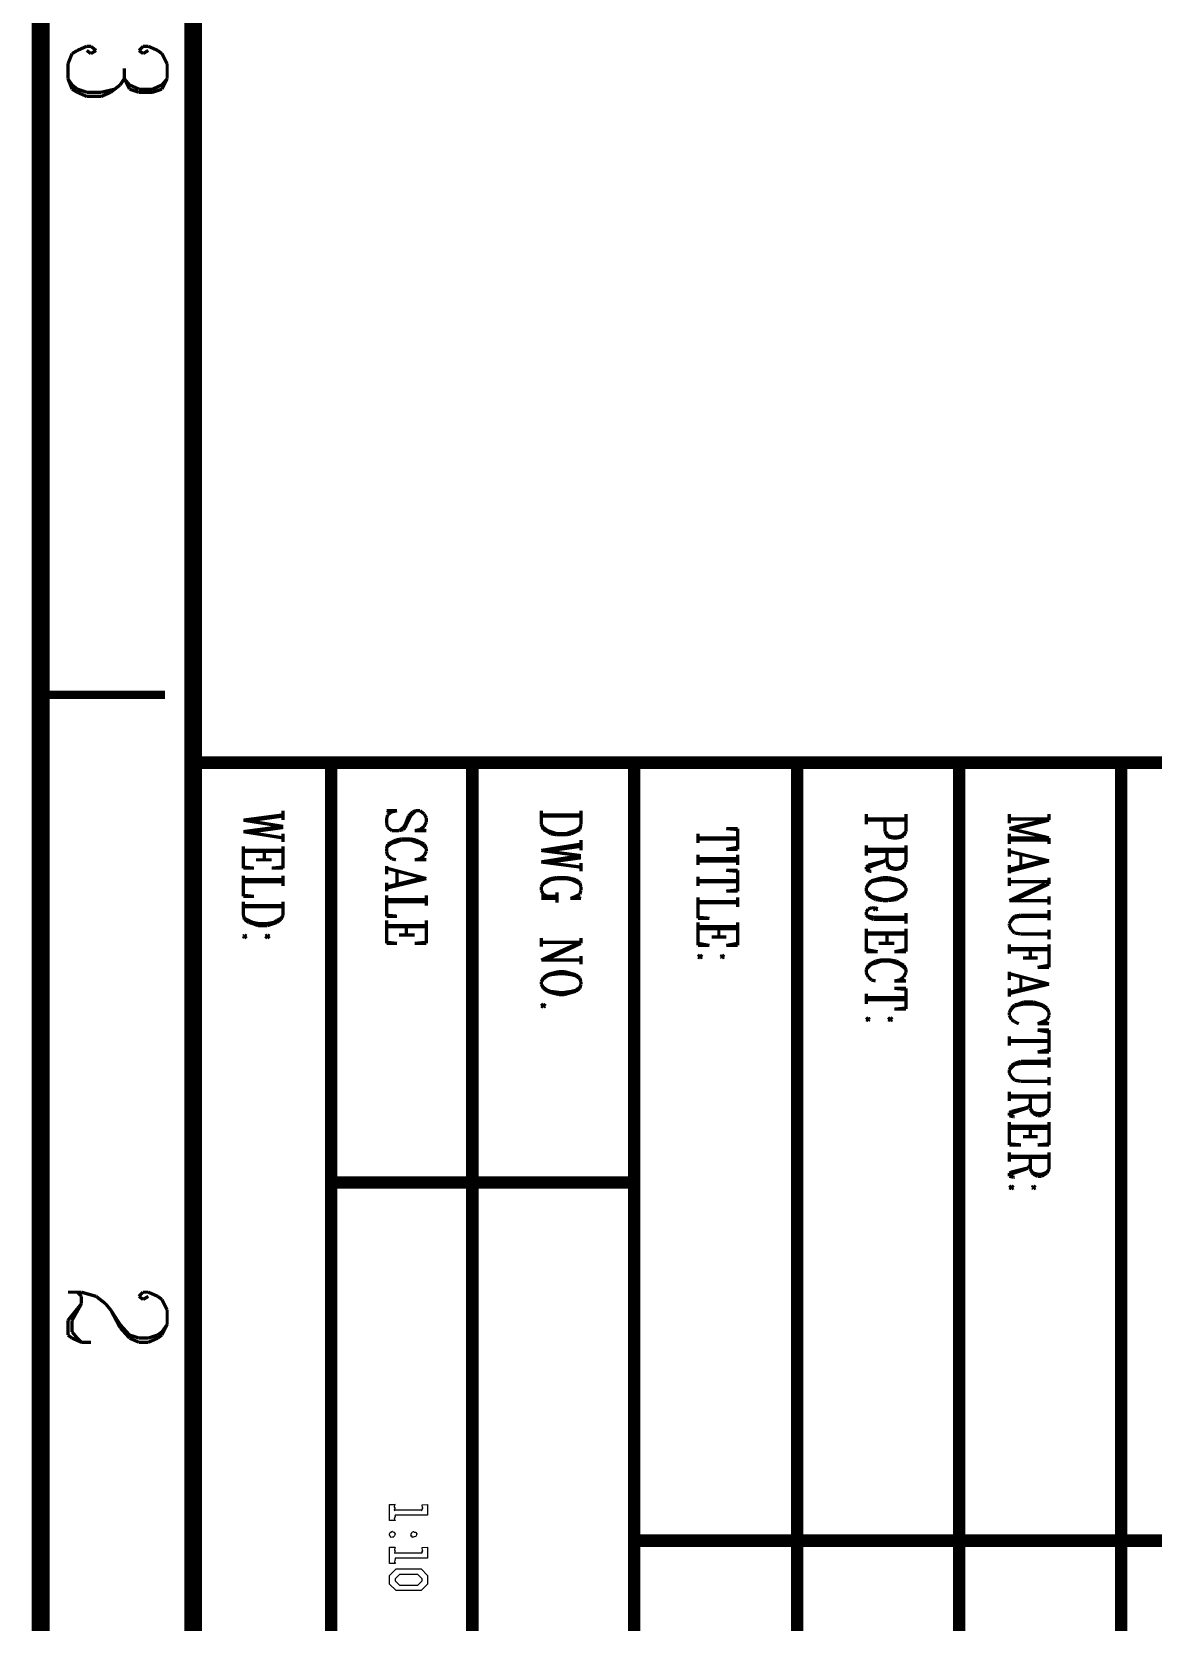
# Model space of a CAD drawing. Extents: x 0.1 to 11.6, y 0.3 to 16.2.
# Drawn here: x 0.141 to 1.929, y 2.808 to 5.346 of the extents above; entities that cross this region are included whole.
import ezdxf

# ---------------------------------------------------------------- set-up
doc = ezdxf.new("R2010")
doc.units = 0
doc.header["$MEASUREMENT"] = 0

msp = doc.modelspace()

# ---------------------------------------------------------------- linework, layer by layer
at = {"color": 0}
for points, const_width in [([(0.155003, 0.310004), (0.155003, 16.22)], 0.028333), ([(0.398329, 0.533311), (0.398329, 16.02)], 0.028333), ([(0.198351, 5.29497), (0.205024, 5.31168)], 0.005208), ([(0.205024, 5.31168), (0.213325, 5.31668)], 0.005208), ([(0.213325, 5.31668), (0.228353, 5.32335)], 0.005208), ([(0.228353, 5.32335), (0.235026, 5.32335)], 0.005208), ([(0.235026, 5.31168), (0.228353, 5.31668)], 0.005208), ([(0.235026, 5.32335), (0.243326, 5.31668)], 0.005208), ([(0.243326, 5.31668), (0.235026, 5.31168)], 0.005208), ([(0.311686, 5.31668), (0.31836, 5.32335)], 0.005208), ([(0.31836, 5.31168), (0.311686, 5.31668)], 0.005208), ([(0.31836, 5.32335), (0.32666, 5.32335)], 0.005208), ([(0.32666, 5.31668), (0.31836, 5.31168)], 0.005208), ([(0.32666, 5.32335), (0.341689, 5.31668)], 0.005208), ([(0.341689, 5.31668), (0.348307, 5.31168)], 0.005208), ([(0.348307, 5.31168), (0.356663, 5.29497)], 0.005208), ([(0.198351, 5.27165), (0.198351, 5.29497)], 0.005208), ([(0.288357, 5.27165), (0.288357, 5.28836)], 0.005208), ([(0.356663, 5.29497), (0.356663, 5.27165)], 0.005208), ([(0.205024, 5.25499), (0.198351, 5.27165)], 0.005208), ([(0.205024, 5.26167), (0.198351, 5.27165)], 0.005208), ([(0.213325, 5.25499), (0.205024, 5.26167)], 0.005208), ([(0.213325, 5.25), (0.205024, 5.25499)], 0.005208), ([(0.228353, 5.25), (0.213325, 5.25499)], 0.005208), ([(0.273329, 5.25499), (0.251682, 5.25)], 0.005208), ([(0.281685, 5.26167), (0.266656, 5.25)], 0.005208), ([(0.288357, 5.27165), (0.281685, 5.26167)], 0.005208), ([(0.296658, 5.25499), (0.288357, 5.27165)], 0.005208), ([(0.296658, 5.26167), (0.288357, 5.27165)], 0.005208), ([(0.311686, 5.25499), (0.296658, 5.26167)], 0.005208), ([(0.311686, 5.25), (0.296658, 5.25499)], 0.005208), ([(0.333333, 5.25499), (0.311686, 5.25499)], 0.005208), ([(0.348307, 5.26167), (0.333333, 5.25499)], 0.005208), ([(0.348307, 5.25499), (0.333333, 5.25)], 0.005208), ([(0.356663, 5.27165), (0.348307, 5.25499)], 0.005208), ([(0.356663, 5.27165), (0.348307, 5.26167)], 0.005208), ([(0.228353, 5.24333), (0.213325, 5.25)], 0.005208), ([(0.251682, 5.25), (0.228353, 5.25)], 0.005208), ([(0.251682, 5.24333), (0.228353, 5.24333)], 0.005208), ([(0.266656, 5.25), (0.251682, 5.24333)], 0.005208), ([(0.333333, 5.25), (0.311686, 5.25)], 0.005208), ([(0.353353, 4.28836), (0.155003, 4.28836)], 0.013333), ([(3.34999, 4.18001), (0.398329, 4.18001)], 0.02), ([(0.618326, 4.18001), (0.618326, 0.533311)], 0.02), ([(0.843317, 4.18001), (0.843317, 0.533311)], 0.02), ([(1.10167, 4.18001), (1.10167, 0.531685)], 0.02), ([(1.36165, 0.531685), (1.36165, 4.18001)], 0.02), ([(1.62001, 0.531685), (1.62001, 4.18001)], 0.02), ([(1.87831, 0.513346), (1.87831, 4.18001)], 0.02), ([(0.541667, 4.09668), (0.478353, 4.08832)], 0.005208), ([(0.541667, 4.07835), (0.478353, 4.08832)], 0.005208), ([(0.541667, 4.095), (0.493326, 4.08832)], 0.005208), ([(0.541667, 4.10335), (0.541667, 4.08832)], 0.005208), ([(0.723307, 4.10335), (0.706651, 4.10335)], 0.005208), ([(0.706651, 4.10335), (0.715007, 4.10167)], 0.005208), ([(0.706651, 4.09), (0.708333, 4.09668)], 0.005208), ([(0.706651, 4.08333), (0.706651, 4.09)], 0.005208), ([(0.708333, 4.09668), (0.715007, 4.10167)], 0.005208), ([(0.715007, 4.10167), (0.723307, 4.10335)], 0.005208), ([(0.741644, 4.095), (0.736654, 4.08165)], 0.005208), ([(0.745008, 4.095), (0.738336, 4.08165)], 0.005208), ([(0.745008, 4.09831), (0.741644, 4.095)], 0.005208), ([(0.748318, 4.10167), (0.745008, 4.09831)], 0.005208), ([(0.748318, 4.09831), (0.745008, 4.095)], 0.005208), ([(0.75331, 4.10335), (0.748318, 4.10167)], 0.005208), ([(0.75331, 4.10335), (0.748318, 4.09831)], 0.005208), ([(0.759983, 4.10335), (0.75331, 4.10335)], 0.005208), ([(0.766656, 4.09831), (0.759983, 4.10335)], 0.005208), ([(0.770019, 4.09169), (0.766656, 4.09831)], 0.005208), ([(0.766656, 4.07835), (0.770019, 4.08501)], 0.005208), ([(0.770019, 4.08501), (0.770019, 4.09169)], 0.005208), ([(0.953342, 4.08165), (0.953342, 4.10335)], 0.005208), ([(1.01666, 4.09668), (0.953342, 4.09668)], 0.005208), ([(1.01666, 4.095), (0.953342, 4.095)], 0.005208), ([(1.01666, 4.10335), (1.01666, 4.08165)], 0.005208), ([(1.47168, 4.09831), (1.47168, 4.08165)], 0.005208), ([(1.535, 4.09), (1.47168, 4.09)], 0.005208), ([(1.535, 4.08832), (1.47168, 4.08832)], 0.005208), ([(1.50168, 4.06999), (1.50168, 4.08832)], 0.005208), ([(1.535, 4.09831), (1.535, 4.06999)], 0.005208), ([(1.69997, 4.09831), (1.69997, 4.08333)], 0.005208), ([(1.76335, 4.09), (1.69997, 4.09)], 0.005208), ([(1.76335, 4.09), (1.69997, 4.07497)], 0.005208), ([(1.76335, 4.08832), (1.70833, 4.07497)], 0.005208), ([(1.76335, 4.09831), (1.76335, 4.08832)], 0.005208), ([(0.541667, 4.07835), (0.478353, 4.06999)], 0.005208), ([(0.541667, 4.06), (0.478353, 4.06999)], 0.005208), ([(0.541667, 4.07667), (0.493326, 4.06999)], 0.005208), ([(0.541667, 4.06668), (0.541667, 4.05333)], 0.005208), ([(0.708333, 4.07667), (0.706651, 4.08333)], 0.005208), ([(0.715007, 4.07167), (0.708333, 4.07667)], 0.005208), ([(0.726671, 4.07167), (0.715007, 4.07167)], 0.005208), ([(0.733344, 4.07667), (0.726671, 4.07167)], 0.005208), ([(0.733344, 4.07335), (0.726671, 4.07167)], 0.005208), ([(0.736654, 4.08165), (0.733344, 4.07667)], 0.005208), ([(0.736654, 4.07667), (0.733344, 4.07335)], 0.005208), ([(0.738336, 4.08165), (0.736654, 4.07667)], 0.005208), ([(0.751682, 4.07167), (0.759983, 4.07335)], 0.005208), ([(0.770019, 4.07167), (0.751682, 4.07167)], 0.005208), ([(0.759983, 4.07335), (0.766656, 4.07835)], 0.005208), ([(0.759983, 4.07335), (0.770019, 4.07167)], 0.005208), ([(0.956651, 4.07335), (0.953342, 4.08165)], 0.005208), ([(0.956651, 4.07667), (0.953342, 4.08165)], 0.005208), ([(0.963325, 4.07167), (0.956651, 4.07667)], 0.005208), ([(0.963325, 4.06999), (0.956651, 4.07335)], 0.005208), ([(0.968317, 4.06999), (0.963325, 4.07167)], 0.005208), ([(0.968317, 4.06668), (0.963325, 4.06999)], 0.005208), ([(0.978353, 4.06668), (0.968317, 4.06999)], 0.005208), ([(0.978353, 4.065), (0.968317, 4.06668)], 0.005208), ([(0.993326, 4.06668), (0.978353, 4.06668)], 0.005208), ([(0.993326, 4.065), (0.978353, 4.065)], 0.005208), ([(1.00168, 4.06999), (0.993326, 4.06668)], 0.005208), ([(1.00168, 4.06668), (0.993326, 4.065)], 0.005208), ([(1.00836, 4.07167), (1.00168, 4.06999)], 0.005208), ([(1.00836, 4.06999), (1.00168, 4.06668)], 0.005208), ([(1.01497, 4.07667), (1.00836, 4.07167)], 0.005208), ([(1.01497, 4.07335), (1.00836, 4.06999)], 0.005208), ([(1.01666, 4.08165), (1.01497, 4.07335)], 0.005208), ([(1.01666, 4.08165), (1.01497, 4.07667)], 0.005208), ([(1.20334, 4.06668), (1.20334, 4.05165)], 0.005208), ([(1.26666, 4.06), (1.20334, 4.06)], 0.005208), ([(1.26666, 4.07335), (1.24832, 4.07497)], 0.005208), ([(1.24832, 4.07497), (1.26666, 4.07497)], 0.005208), ([(1.26666, 4.07497), (1.26666, 4.04167)], 0.005208), ([(1.50499, 4.06332), (1.50168, 4.06999)], 0.005208), ([(1.50499, 4.06668), (1.50168, 4.06999)], 0.005208), ([(1.50667, 4.06332), (1.50499, 4.06668)], 0.005208), ([(1.50667, 4.06168), (1.50499, 4.06332)], 0.005208), ([(1.51335, 4.06168), (1.50667, 4.06332)], 0.005208), ([(1.51335, 4.06), (1.50667, 4.06168)], 0.005208), ([(1.52165, 4.06168), (1.51335, 4.06168)], 0.005208), ([(1.52165, 4.06), (1.51335, 4.06)], 0.005208), ([(1.52832, 4.06332), (1.52165, 4.06168)], 0.005208), ([(1.52832, 4.06168), (1.52165, 4.06)], 0.005208), ([(1.53168, 4.06668), (1.52832, 4.06332)], 0.005208), ([(1.53168, 4.06332), (1.52832, 4.06168)], 0.005208), ([(1.535, 4.06999), (1.53168, 4.06332)], 0.005208), ([(1.535, 4.06999), (1.53168, 4.06668)], 0.005208), ([(1.76335, 4.06), (1.69997, 4.07497)], 0.005208), ([(1.69997, 4.06668), (1.69997, 4.05003)], 0.005208), ([(1.76335, 4.06), (1.69997, 4.06)], 0.005208), ([(1.76335, 4.06), (1.76335, 4.05003)], 0.005208), ([(0.478353, 4.04665), (0.478353, 4.01167)], 0.005208), ([(0.541667, 4.03999), (0.478353, 4.03999)], 0.005208), ([(0.541667, 4.03836), (0.478353, 4.03836)], 0.005208), ([(0.511664, 4.03836), (0.511664, 4.02501)], 0.005208), ([(0.541667, 4.04665), (0.541667, 4.01167)], 0.005208), ([(0.708333, 4.05003), (0.706651, 4.04335)], 0.005208), ([(0.708333, 4.04665), (0.706651, 4.04335)], 0.005208), ([(0.706651, 4.04335), (0.706651, 4.03836)], 0.005208), ([(0.706651, 4.03836), (0.708333, 4.03168)], 0.005208), ([(0.715007, 4.05333), (0.708333, 4.05003)], 0.005208), ([(0.715007, 4.05165), (0.708333, 4.04665)], 0.005208), ([(0.721679, 4.05664), (0.715007, 4.05333)], 0.005208), ([(0.721679, 4.05333), (0.715007, 4.05165)], 0.005208), ([(0.729981, 4.05832), (0.721679, 4.05664)], 0.005208), ([(0.729981, 4.05664), (0.721679, 4.05333)], 0.005208), ([(0.745008, 4.05832), (0.729981, 4.05832)], 0.005208), ([(0.745008, 4.05664), (0.729981, 4.05664)], 0.005208), ([(0.75331, 4.05664), (0.745008, 4.05832)], 0.005208), ([(0.75331, 4.05333), (0.745008, 4.05664)], 0.005208), ([(0.759983, 4.05333), (0.75331, 4.05664)], 0.005208), ([(0.759983, 4.05165), (0.75331, 4.05333)], 0.005208), ([(0.766656, 4.05003), (0.759983, 4.05333)], 0.005208), ([(0.766656, 4.04665), (0.759983, 4.05165)], 0.005208), ([(0.770019, 4.04335), (0.766656, 4.05003)], 0.005208), ([(0.770019, 4.04335), (0.766656, 4.04665)], 0.005208), ([(0.766656, 4.03168), (0.770019, 4.03836)], 0.005208), ([(0.770019, 4.03836), (0.770019, 4.04335)], 0.005208), ([(1.01666, 4.05003), (0.953342, 4.03999)], 0.005208), ([(1.01666, 4.03168), (0.953342, 4.03999)], 0.005208), ([(1.01666, 4.04665), (0.968317, 4.03999)], 0.005208), ([(1.01666, 4.05664), (1.01666, 4.03999)], 0.005208), ([(1.26666, 4.05832), (1.20334, 4.05832)], 0.005208), ([(1.20334, 4.03331), (1.20334, 4.01665)], 0.005208), ([(1.24832, 4.04167), (1.26666, 4.04497)], 0.005208), ([(1.26666, 4.04167), (1.24832, 4.04167)], 0.005208), ([(1.26666, 4.03331), (1.26666, 4.01665)], 0.005208), ([(1.47168, 4.04833), (1.47168, 4.03168)], 0.005208), ([(1.535, 4.04167), (1.47168, 4.04167)], 0.005208), ([(1.535, 4.03836), (1.47168, 4.03836)], 0.005208), ([(1.50499, 4.02165), (1.50499, 4.03836)], 0.005208), ([(1.535, 4.04833), (1.535, 4.02165)], 0.005208), ([(1.76335, 4.05664), (1.69997, 4.05664)], 0.005208), ([(1.69997, 4.04335), (1.69997, 4.03)], 0.005208), ([(1.76335, 4.02333), (1.69997, 4.03836)], 0.005208), ([(1.71832, 4.035), (1.71832, 4.01335)], 0.005208), ([(0.495008, 4.01167), (0.478353, 4.01335)], 0.005208), ([(0.478353, 4.01167), (0.495008, 4.01167)], 0.005208), ([(0.523329, 4.02501), (0.498318, 4.02501)], 0.005208), ([(0.523329, 4.01167), (0.541667, 4.01335)], 0.005208), ([(0.541667, 4.01167), (0.523329, 4.01167)], 0.005208), ([(0.706651, 4.01497), (0.706651, 4.00168)], 0.005208), ([(0.770019, 3.99501), (0.706651, 4.01167)], 0.005208), ([(0.708333, 4.03168), (0.715007, 4.02669)], 0.005208), ([(0.715007, 4.02669), (0.721679, 4.02501)], 0.005208), ([(0.759983, 4.02669), (0.751682, 4.02501)], 0.005208), ([(0.751682, 4.02501), (0.770019, 4.02501)], 0.005208), ([(0.759983, 4.02669), (0.766656, 4.03168)], 0.005208), ([(0.770019, 4.02501), (0.759983, 4.02669)], 0.005208), ([(1.01666, 4.03168), (0.953342, 4.02165)], 0.005208), ([(1.01666, 4.01335), (0.953342, 4.02165)], 0.005208), ([(1.01666, 4.02832), (0.968317, 4.02165)], 0.005208), ([(1.01666, 4.02001), (1.01666, 4.00667)], 0.005208), ([(1.26666, 4.02669), (1.20334, 4.02669)], 0.005208), ([(1.26666, 4.02333), (1.20334, 4.02333)], 0.005208), ([(1.26666, 4.00667), (1.24832, 4.00836)], 0.005208), ([(1.24832, 4.00836), (1.26666, 4.00836)], 0.005208), ([(1.26666, 4.00836), (1.26666, 3.97499)], 0.005208), ([(1.47499, 4.01665), (1.47168, 4.01335)], 0.005208), ([(1.47168, 4.01335), (1.47168, 4.00999)], 0.005208), ([(1.47168, 4.00999), (1.47667, 4.00667)], 0.005208), ([(1.49501, 4.02165), (1.47499, 4.01665)], 0.005208), ([(1.47667, 4.01335), (1.47499, 4.01167)], 0.005208), ([(1.47499, 4.01167), (1.47499, 4.00999)], 0.005208), ([(1.47499, 4.00999), (1.47667, 4.00667)], 0.005208), ([(1.49832, 4.02165), (1.47667, 4.01335)], 0.005208), ([(1.50168, 4.02333), (1.49501, 4.02165)], 0.005208), ([(1.50168, 4.02333), (1.49832, 4.02165)], 0.005208), ([(1.50499, 4.02832), (1.50168, 4.02333)], 0.005208), ([(1.50667, 4.01335), (1.50499, 4.02165)], 0.005208), ([(1.50667, 4.01665), (1.50499, 4.02165)], 0.005208), ([(1.50999, 4.01335), (1.50667, 4.01665)], 0.005208), ([(1.50999, 4.01167), (1.50667, 4.01335)], 0.005208), ([(1.51665, 4.01167), (1.50999, 4.01335)], 0.005208), ([(1.51665, 4.00999), (1.50999, 4.01167)], 0.005208), ([(1.52165, 4.01167), (1.51665, 4.01167)], 0.005208), ([(1.52165, 4.00999), (1.51665, 4.00999)], 0.005208), ([(1.52832, 4.01335), (1.52165, 4.01167)], 0.005208), ([(1.52832, 4.01167), (1.52165, 4.00999)], 0.005208), ([(1.53168, 4.01665), (1.52832, 4.01335)], 0.005208), ([(1.53168, 4.01335), (1.52832, 4.01167)], 0.005208), ([(1.535, 4.02165), (1.53168, 4.01335)], 0.005208), ([(1.535, 4.02165), (1.53168, 4.01665)], 0.005208), ([(1.76335, 4.02333), (1.69997, 4.00667)], 0.005208), ([(1.75331, 4.02333), (1.69997, 4.00999)], 0.005208), ([(1.69997, 4.01665), (1.69997, 4.00331)], 0.005208), ([(0.478353, 4), (0.478353, 3.96669)], 0.005208), ([(0.541667, 3.99333), (0.478353, 3.99333)], 0.005208), ([(0.541667, 3.99001), (0.478353, 3.99001)], 0.005208), ([(0.541667, 4), (0.541667, 3.98335)], 0.005208), ([(0.770019, 3.99501), (0.706651, 3.97999)], 0.005208), ([(0.759983, 3.99501), (0.706651, 3.98167)], 0.005208), ([(0.706651, 3.98833), (0.706651, 3.97499)], 0.005208), ([(0.723307, 4.00667), (0.723307, 3.98665)], 0.005208), ([(0.956651, 3.98833), (0.953342, 3.98167)], 0.005208), ([(0.956651, 3.98665), (0.953342, 3.98167)], 0.005208), ([(0.963325, 3.99333), (0.956651, 3.98833)], 0.005208), ([(0.963325, 3.99001), (0.956651, 3.98665)], 0.005208), ([(0.968317, 3.99501), (0.963325, 3.99333)], 0.005208), ([(0.968317, 3.99333), (0.963325, 3.99001)], 0.005208), ([(0.978353, 3.99669), (0.968317, 3.99501)], 0.005208), ([(0.978353, 3.99501), (0.968317, 3.99333)], 0.005208), ([(0.993326, 3.99669), (0.978353, 3.99669)], 0.005208), ([(0.993326, 3.99501), (0.978353, 3.99501)], 0.005208), ([(1.00168, 3.99501), (0.993326, 3.99669)], 0.005208), ([(1.00168, 3.99333), (0.993326, 3.99501)], 0.005208), ([(1.00836, 3.99333), (1.00168, 3.99501)], 0.005208), ([(1.00836, 3.99001), (1.00168, 3.99333)], 0.005208), ([(1.01497, 3.98833), (1.00836, 3.99333)], 0.005208), ([(1.01497, 3.98665), (1.00836, 3.99001)], 0.005208), ([(1.01666, 3.98167), (1.01497, 3.98833)], 0.005208), ([(1.01666, 3.98167), (1.01497, 3.98665)], 0.005208), ([(1.20334, 3.99832), (1.20334, 3.98335)], 0.005208), ([(1.26666, 3.99164), (1.20334, 3.99164)], 0.005208), ([(1.26666, 3.99001), (1.20334, 3.99001)], 0.005208), ([(1.47499, 3.98665), (1.47168, 3.97999)], 0.005208), ([(1.47499, 3.98503), (1.47168, 3.97999)], 0.005208), ([(1.47999, 3.99164), (1.47499, 3.98665)], 0.005208), ([(1.47999, 3.99001), (1.47499, 3.98503)], 0.005208), ([(1.47667, 4.00667), (1.47999, 4.00667)], 0.005208), ([(1.48665, 3.99333), (1.47999, 3.99164)], 0.005208), ([(1.48665, 3.99164), (1.47999, 3.99001)], 0.005208), ([(1.49832, 3.99669), (1.48665, 3.99333)], 0.005208), ([(1.49832, 3.99333), (1.48665, 3.99164)], 0.005208), ([(1.50667, 3.99669), (1.49832, 3.99669)], 0.005208), ([(1.50667, 3.99333), (1.49832, 3.99333)], 0.005208), ([(1.52001, 3.99333), (1.50667, 3.99669)], 0.005208), ([(1.52001, 3.99164), (1.50667, 3.99333)], 0.005208), ([(1.52501, 3.99164), (1.52001, 3.99333)], 0.005208), ([(1.52501, 3.99001), (1.52001, 3.99164)], 0.005208), ([(1.53168, 3.98665), (1.52501, 3.99164)], 0.005208), ([(1.53168, 3.98503), (1.52501, 3.99001)], 0.005208), ([(1.535, 3.97999), (1.53168, 3.98665)], 0.005208), ([(1.535, 3.97999), (1.53168, 3.98503)], 0.005208), ([(1.69997, 3.99669), (1.69997, 3.98335)], 0.005208), ([(1.76335, 3.99001), (1.69997, 3.99001)], 0.005208), ([(1.75667, 3.98665), (1.69997, 3.96001)], 0.005208), ([(1.76335, 3.98665), (1.70665, 3.96001)], 0.005208), ([(1.76335, 3.99669), (1.76335, 3.98665)], 0.005208), ([(0.495008, 3.96669), (0.478353, 3.96832)], 0.005208), ([(0.478353, 3.96669), (0.495008, 3.96669)], 0.005208), ([(0.478353, 3.93668), (0.478353, 3.95833)], 0.005208), ([(0.541667, 3.95833), (0.541667, 3.93668)], 0.005208), ([(0.706651, 3.96832), (0.706651, 3.935)], 0.005208), ([(0.770019, 3.96164), (0.706651, 3.96164)], 0.005208), ([(0.770019, 3.95833), (0.706651, 3.95833)], 0.005208), ([(0.770019, 3.96832), (0.770019, 3.95167)], 0.005208), ([(0.953342, 3.98167), (0.953342, 3.97667)], 0.005208), ([(0.953342, 3.97667), (0.956651, 3.97)], 0.005208), ([(0.978353, 3.96669), (0.953342, 3.96669)], 0.005208), ([(0.978353, 3.96332), (0.953342, 3.96332)], 0.005208), ([(0.956651, 3.97), (0.963325, 3.96669)], 0.005208), ([(0.978353, 3.97331), (0.978353, 3.95665)], 0.005208), ([(1.00836, 3.96669), (1, 3.96332)], 0.005208), ([(1, 3.96332), (1.01666, 3.96332)], 0.005208), ([(1.00836, 3.96669), (1.01497, 3.97)], 0.005208), ([(1.01666, 3.96332), (1.00836, 3.96669)], 0.005208), ([(1.01497, 3.97), (1.01666, 3.97667)], 0.005208), ([(1.01666, 3.97667), (1.01666, 3.98167)], 0.005208), ([(1.20334, 3.965), (1.20334, 3.93164)], 0.005208), ([(1.26666, 3.95833), (1.20334, 3.95833)], 0.005208), ([(1.24832, 3.97499), (1.26666, 3.97667)], 0.005208), ([(1.26666, 3.97499), (1.24832, 3.97499)], 0.005208), ([(1.26666, 3.965), (1.26666, 3.94997)], 0.005208), ([(1.47168, 3.97999), (1.47168, 3.97499)], 0.005208), ([(1.47168, 3.97499), (1.47499, 3.96832)], 0.005208), ([(1.47168, 3.97499), (1.47499, 3.97168)], 0.005208), ([(1.47499, 3.97168), (1.47999, 3.96669)], 0.005208), ([(1.47499, 3.96832), (1.47999, 3.965)], 0.005208), ([(1.47999, 3.96669), (1.48665, 3.965)], 0.005208), ([(1.47999, 3.965), (1.48665, 3.96164)], 0.005208), ([(1.48665, 3.965), (1.49832, 3.96164)], 0.005208), ([(1.48665, 3.96164), (1.49832, 3.96001)], 0.005208), ([(1.49832, 3.96164), (1.50667, 3.96164)], 0.005208), ([(1.49832, 3.96001), (1.50667, 3.96001)], 0.005208), ([(1.50667, 3.96164), (1.52001, 3.965)], 0.005208), ([(1.50667, 3.96001), (1.52001, 3.96164)], 0.005208), ([(1.52001, 3.965), (1.52501, 3.96669)], 0.005208), ([(1.52001, 3.96164), (1.52501, 3.965)], 0.005208), ([(1.52501, 3.96669), (1.53168, 3.97168)], 0.005208), ([(1.52501, 3.965), (1.53168, 3.96832)], 0.005208), ([(1.53168, 3.96832), (1.535, 3.97499)], 0.005208), ([(1.53168, 3.97168), (1.535, 3.97499)], 0.005208), ([(1.535, 3.97499), (1.535, 3.97999)], 0.005208), ([(1.76335, 3.96001), (1.69997, 3.96001)], 0.005208), ([(1.76335, 3.96669), (1.76335, 3.95335)], 0.005208), ([(0.541667, 3.95167), (0.478353, 3.95167)], 0.005208), ([(0.541667, 3.94997), (0.478353, 3.94997)], 0.005208), ([(0.479981, 3.93001), (0.478353, 3.93668)], 0.005208), ([(0.479981, 3.93164), (0.478353, 3.93668)], 0.005208), ([(0.486654, 3.92833), (0.479981, 3.93164)], 0.005208), ([(0.538357, 3.93164), (0.531685, 3.92833)], 0.005208), ([(0.541667, 3.93668), (0.538357, 3.93001)], 0.005208), ([(0.541667, 3.93668), (0.538357, 3.93164)], 0.005208), ([(0.723307, 3.935), (0.706651, 3.93668)], 0.005208), ([(0.706651, 3.935), (0.723307, 3.935)], 0.005208), ([(1.26666, 3.95665), (1.20334, 3.95665)], 0.005208), ([(1.22168, 3.93164), (1.20334, 3.93332)], 0.005208), ([(1.20334, 3.93164), (1.22168, 3.93164)], 0.005208), ([(1.47168, 3.94168), (1.47499, 3.94667)], 0.005208), ([(1.47168, 3.93668), (1.47168, 3.94168)], 0.005208), ([(1.47499, 3.93332), (1.47168, 3.93668)], 0.005208), ([(1.47499, 3.935), (1.47168, 3.93668)], 0.005208), ([(1.47499, 3.94667), (1.47999, 3.94835)], 0.005208), ([(1.48335, 3.93332), (1.47499, 3.935)], 0.005208), ([(1.48335, 3.93001), (1.47499, 3.93332)], 0.005208), ([(1.47999, 3.94835), (1.48665, 3.94835)], 0.005208), ([(1.48665, 3.94499), (1.48335, 3.94667)], 0.005208), ([(1.535, 3.93332), (1.48335, 3.93332)], 0.005208), ([(1.48665, 3.94835), (1.49001, 3.94667)], 0.005208), ([(1.49001, 3.94667), (1.48665, 3.94499)], 0.005208), ([(1.535, 3.94), (1.535, 3.92333)], 0.005208), ([(1.70833, 3.935), (1.70335, 3.93001)], 0.005208), ([(1.70833, 3.93332), (1.70335, 3.92833)], 0.005208), ([(1.71832, 3.93668), (1.70833, 3.935)], 0.005208), ([(1.71832, 3.935), (1.70833, 3.93332)], 0.005208), ([(1.76335, 3.93668), (1.71832, 3.93668)], 0.005208), ([(1.76335, 3.935), (1.71832, 3.935)], 0.005208), ([(1.76335, 3.94499), (1.76335, 3.92833)], 0.005208), ([(0.486654, 3.92503), (0.479981, 3.93001)], 0.005208), ([(0.493326, 3.92503), (0.486654, 3.92833)], 0.005208), ([(0.493326, 3.92333), (0.486654, 3.92503)], 0.005208), ([(0.501682, 3.92333), (0.493326, 3.92503)], 0.005208), ([(0.501682, 3.91997), (0.493326, 3.92333)], 0.005208), ([(0.516656, 3.92333), (0.501682, 3.92333)], 0.005208), ([(0.516656, 3.91997), (0.501682, 3.91997)], 0.005208), ([(0.526693, 3.92503), (0.516656, 3.92333)], 0.005208), ([(0.526693, 3.92333), (0.516656, 3.91997)], 0.005208), ([(0.531685, 3.92833), (0.526693, 3.92503)], 0.005208), ([(0.531685, 3.92503), (0.526693, 3.92333)], 0.005208), ([(0.538357, 3.93001), (0.531685, 3.92503)], 0.005208), ([(0.706651, 3.92833), (0.706651, 3.89165)], 0.005208), ([(0.770019, 3.91997), (0.706651, 3.91997)], 0.005208), ([(0.770019, 3.91835), (0.706651, 3.91835)], 0.005208), ([(0.738336, 3.91835), (0.738336, 3.905)], 0.005208), ([(0.770019, 3.92833), (0.770019, 3.89165)], 0.005208), ([(1.20334, 3.92503), (1.20334, 3.88835)], 0.005208), ([(1.26666, 3.91835), (1.20334, 3.91835)], 0.005208), ([(1.26666, 3.91499), (1.20334, 3.91499)], 0.005208), ([(1.23665, 3.91499), (1.23665, 3.90169)], 0.005208), ([(1.26666, 3.92503), (1.26666, 3.88835)], 0.005208), ([(1.47168, 3.91499), (1.47168, 3.87831)], 0.005208), ([(1.535, 3.90831), (1.47168, 3.90831)], 0.005208), ([(1.535, 3.90668), (1.47168, 3.90668)], 0.005208), ([(1.535, 3.93001), (1.48335, 3.93001)], 0.005208), ([(1.50499, 3.90668), (1.50499, 3.89165)], 0.005208), ([(1.535, 3.91499), (1.535, 3.87831)], 0.005208), ([(1.70335, 3.93001), (1.69997, 3.92333)], 0.005208), ([(1.70335, 3.92833), (1.69997, 3.92333)], 0.005208), ([(1.69997, 3.92333), (1.69997, 3.91997)], 0.005208), ([(1.69997, 3.91997), (1.70335, 3.91336)], 0.005208), ([(1.70335, 3.91336), (1.70833, 3.90831)], 0.005208), ([(1.70833, 3.90831), (1.71832, 3.90668)], 0.005208), ([(1.71832, 3.90668), (1.76335, 3.90668)], 0.005208), ([(1.76335, 3.91336), (1.76335, 3.89833)], 0.005208), ([(0.479981, 3.905), (0.478353, 3.90332)], 0.005208), ([(0.478353, 3.90332), (0.479981, 3.90001)], 0.005208), ([(0.483344, 3.90332), (0.479981, 3.905)], 0.005208), ([(0.479981, 3.90001), (0.483344, 3.90332)], 0.005208), ([(0.516656, 3.905), (0.513346, 3.90332)], 0.005208), ([(0.513346, 3.90332), (0.516656, 3.90001)], 0.005208), ([(0.520019, 3.90332), (0.516656, 3.905)], 0.005208), ([(0.516656, 3.90001), (0.520019, 3.90332)], 0.005208), ([(0.723307, 3.89165), (0.706651, 3.89333)], 0.005208), ([(0.706651, 3.89165), (0.723307, 3.89165)], 0.005208), ([(0.751682, 3.905), (0.726671, 3.905)], 0.005208), ([(0.751682, 3.89165), (0.770019, 3.89333)], 0.005208), ([(0.770019, 3.89165), (0.751682, 3.89165)], 0.005208), ([(0.953342, 3.90001), (0.953342, 3.88667)], 0.005208), ([(1.01666, 3.89333), (0.953342, 3.89333)], 0.005208), ([(1.01166, 3.89165), (0.953342, 3.86501)], 0.005208), ([(1.01666, 3.89165), (0.960015, 3.86501)], 0.005208), ([(1.01666, 3.90001), (1.01666, 3.89165)], 0.005208), ([(1.22168, 3.88835), (1.20334, 3.89165)], 0.005208), ([(1.20334, 3.88835), (1.22168, 3.88835)], 0.005208), ([(1.24832, 3.90169), (1.22499, 3.90169)], 0.005208), ([(1.24832, 3.88835), (1.26666, 3.89165)], 0.005208), ([(1.26666, 3.88835), (1.24832, 3.88835)], 0.005208), ([(1.49001, 3.87831), (1.47168, 3.88167)], 0.005208), ([(1.51665, 3.89165), (1.49164, 3.89165)], 0.005208), ([(1.51665, 3.87831), (1.535, 3.88167)], 0.005208), ([(1.69997, 3.88997), (1.69997, 3.875)], 0.005208), ([(1.76335, 3.88336), (1.69997, 3.88336)], 0.005208), ([(1.76335, 3.88167), (1.69997, 3.88167)], 0.005208), ([(1.73335, 3.88167), (1.73335, 3.86833)], 0.005208), ([(1.76335, 3.88997), (1.76335, 3.85335)], 0.005208), ([(1.01666, 3.86501), (0.953342, 3.86501)], 0.005208), ([(1.01666, 3.87169), (1.01666, 3.85835)], 0.005208), ([(1.20665, 3.87332), (1.20334, 3.87001)], 0.005208), ([(1.20334, 3.87001), (1.20665, 3.86833)], 0.005208), ([(1.21002, 3.87001), (1.20665, 3.87332)], 0.005208), ([(1.20665, 3.86833), (1.21002, 3.87001)], 0.005208), ([(1.24164, 3.87332), (1.24002, 3.87001)], 0.005208), ([(1.24002, 3.87001), (1.24164, 3.86833)], 0.005208), ([(1.24501, 3.87001), (1.24164, 3.87332)], 0.005208), ([(1.24164, 3.86833), (1.24501, 3.87001)], 0.005208), ([(1.47168, 3.87831), (1.49001, 3.87831)], 0.005208), ([(1.47499, 3.85667), (1.47168, 3.84999)], 0.005208), ([(1.47999, 3.86003), (1.47499, 3.85667)], 0.005208), ([(1.47999, 3.85835), (1.47499, 3.85335)], 0.005208), ([(1.48665, 3.86333), (1.47999, 3.86003)], 0.005208), ([(1.48665, 3.86003), (1.47999, 3.85835)], 0.005208), ([(1.49501, 3.86501), (1.48665, 3.86333)], 0.005208), ([(1.49501, 3.86333), (1.48665, 3.86003)], 0.005208), ([(1.50999, 3.86501), (1.49501, 3.86501)], 0.005208), ([(1.50999, 3.86333), (1.49501, 3.86333)], 0.005208), ([(1.52001, 3.86333), (1.50999, 3.86501)], 0.005208), ([(1.52001, 3.86003), (1.50999, 3.86333)], 0.005208), ([(1.535, 3.87831), (1.51665, 3.87831)], 0.005208), ([(1.52501, 3.86003), (1.52001, 3.86333)], 0.005208), ([(1.52501, 3.85835), (1.52001, 3.86003)], 0.005208), ([(1.53168, 3.85667), (1.52501, 3.86003)], 0.005208), ([(1.53168, 3.85335), (1.52501, 3.85835)], 0.005208), ([(1.535, 3.84999), (1.53168, 3.85667)], 0.005208), ([(1.74501, 3.86833), (1.72168, 3.86833)], 0.005208), ([(1.74501, 3.85335), (1.76335, 3.85667)], 0.005208), ([(0.956651, 3.83664), (0.953342, 3.83003)], 0.005208), ([(0.956651, 3.83501), (0.953342, 3.83003)], 0.005208), ([(0.953342, 3.83003), (0.953342, 3.82667)], 0.005208), ([(0.963325, 3.84169), (0.956651, 3.83664)], 0.005208), ([(0.963325, 3.84), (0.956651, 3.83501)], 0.005208), ([(0.968317, 3.84332), (0.963325, 3.84169)], 0.005208), ([(0.968317, 3.84169), (0.963325, 3.84)], 0.005208), ([(0.981663, 3.84668), (0.968317, 3.84332)], 0.005208), ([(0.981663, 3.84332), (0.968317, 3.84169)], 0.005208), ([(0.990018, 3.84668), (0.981663, 3.84668)], 0.005208), ([(0.990018, 3.84332), (0.981663, 3.84332)], 0.005208), ([(1.00168, 3.84332), (0.990018, 3.84668)], 0.005208), ([(1.00168, 3.84169), (0.990018, 3.84332)], 0.005208), ([(1.00836, 3.84169), (1.00168, 3.84332)], 0.005208), ([(1.00836, 3.84), (1.00168, 3.84169)], 0.005208), ([(1.01497, 3.83664), (1.00836, 3.84169)], 0.005208), ([(1.01497, 3.83501), (1.00836, 3.84)], 0.005208), ([(1.01666, 3.83003), (1.01497, 3.83664)], 0.005208), ([(1.01666, 3.83003), (1.01497, 3.83501)], 0.005208), ([(1.01666, 3.82667), (1.01666, 3.83003)], 0.005208), ([(1.47499, 3.85335), (1.47168, 3.84999)], 0.005208), ([(1.47168, 3.84999), (1.47168, 3.845)], 0.005208), ([(1.47168, 3.845), (1.47499, 3.83832)], 0.005208), ([(1.47499, 3.83832), (1.47999, 3.83333)], 0.005208), ([(1.47999, 3.83333), (1.48665, 3.83165)], 0.005208), ([(1.52501, 3.83333), (1.51665, 3.83165)], 0.005208), ([(1.51665, 3.83165), (1.535, 3.83165)], 0.005208), ([(1.52501, 3.83333), (1.53168, 3.83832)], 0.005208), ([(1.535, 3.83165), (1.52501, 3.83333)], 0.005208), ([(1.535, 3.84999), (1.53168, 3.85335)], 0.005208), ([(1.53168, 3.83832), (1.535, 3.845)], 0.005208), ([(1.535, 3.845), (1.535, 3.84999)], 0.005208), ([(1.69997, 3.84668), (1.69997, 3.83333)], 0.005208), ([(1.76335, 3.82667), (1.69997, 3.84332)], 0.005208), ([(1.71832, 3.83832), (1.71832, 3.81836)], 0.005208), ([(1.76335, 3.85335), (1.74501, 3.85335)], 0.005208), ([(0.953342, 3.82667), (0.956651, 3.81999)], 0.005208), ([(0.953342, 3.82667), (0.956651, 3.82167)], 0.005208), ([(0.956651, 3.82167), (0.963325, 3.81668)], 0.005208), ([(0.956651, 3.81999), (0.963325, 3.815)], 0.005208), ([(0.963325, 3.81668), (0.968317, 3.815)], 0.005208), ([(0.963325, 3.815), (0.968317, 3.81332)], 0.005208), ([(0.968317, 3.815), (0.981663, 3.81332)], 0.005208), ([(0.968317, 3.81332), (0.981663, 3.81)], 0.005208), ([(0.981663, 3.81332), (0.990018, 3.81332)], 0.005208), ([(0.981663, 3.81), (0.990018, 3.81)], 0.005208), ([(0.990018, 3.81332), (1.00168, 3.815)], 0.005208), ([(0.990018, 3.81), (1.00168, 3.81332)], 0.005208), ([(1.00168, 3.815), (1.00836, 3.81668)], 0.005208), ([(1.00168, 3.81332), (1.00836, 3.815)], 0.005208), ([(1.00836, 3.81668), (1.01497, 3.82167)], 0.005208), ([(1.00836, 3.815), (1.01497, 3.81999)], 0.005208), ([(1.01497, 3.81999), (1.01666, 3.82667)], 0.005208), ([(1.01497, 3.82167), (1.01666, 3.82667)], 0.005208), ([(1.47168, 3.81168), (1.47168, 3.79497)], 0.005208), ([(1.535, 3.80501), (1.47168, 3.80501)], 0.005208), ([(1.535, 3.81836), (1.51665, 3.81999)], 0.005208), ([(1.51665, 3.81999), (1.535, 3.81999)], 0.005208), ([(1.535, 3.81999), (1.535, 3.78668)], 0.005208), ([(1.76335, 3.82667), (1.69997, 3.81168)], 0.005208), ([(1.75331, 3.82667), (1.69997, 3.81332)], 0.005208), ([(1.69997, 3.81999), (1.69997, 3.80664)], 0.005208), ([(0.956651, 3.79497), (0.953342, 3.79167)], 0.005208), ([(0.953342, 3.79167), (0.956651, 3.78999)], 0.005208), ([(0.960015, 3.79167), (0.956651, 3.79497)], 0.005208), ([(0.956651, 3.78999), (0.960015, 3.79167)], 0.005208), ([(1.535, 3.80165), (1.47168, 3.80165)], 0.005208), ([(1.51665, 3.78668), (1.535, 3.78836)], 0.005208), ([(1.535, 3.78668), (1.51665, 3.78668)], 0.005208), ([(1.70335, 3.78836), (1.69997, 3.78168)], 0.005208), ([(1.70335, 3.78668), (1.69997, 3.78168)], 0.005208), ([(1.69997, 3.78168), (1.69997, 3.77669)], 0.005208), ([(1.70833, 3.79335), (1.70335, 3.78836)], 0.005208), ([(1.70833, 3.79167), (1.70335, 3.78668)], 0.005208), ([(1.715, 3.79497), (1.70833, 3.79335)], 0.005208), ([(1.715, 3.79335), (1.70833, 3.79167)], 0.005208), ([(1.72331, 3.79833), (1.715, 3.79497)], 0.005208), ([(1.72331, 3.79497), (1.715, 3.79335)], 0.005208), ([(1.73833, 3.79833), (1.72331, 3.79833)], 0.005208), ([(1.73833, 3.79497), (1.72331, 3.79497)], 0.005208), ([(1.74832, 3.79497), (1.73833, 3.79833)], 0.005208), ([(1.74832, 3.79335), (1.73833, 3.79497)], 0.005208), ([(1.75331, 3.79335), (1.74832, 3.79497)], 0.005208), ([(1.75331, 3.79167), (1.74832, 3.79335)], 0.005208), ([(1.75999, 3.78836), (1.75331, 3.79335)], 0.005208), ([(1.75999, 3.78668), (1.75331, 3.79167)], 0.005208), ([(1.76335, 3.78168), (1.75999, 3.78836)], 0.005208), ([(1.76335, 3.78168), (1.75999, 3.78668)], 0.005208), ([(1.76335, 3.77669), (1.76335, 3.78168)], 0.005208), ([(1.47499, 3.77333), (1.47168, 3.77001)], 0.005208), ([(1.47168, 3.77001), (1.47499, 3.76833)], 0.005208), ([(1.47667, 3.77001), (1.47499, 3.77333)], 0.005208), ([(1.47499, 3.76833), (1.47667, 3.77001)], 0.005208), ([(1.50999, 3.77333), (1.50667, 3.77001)], 0.005208), ([(1.50667, 3.77001), (1.50999, 3.76833)], 0.005208), ([(1.51335, 3.77001), (1.50999, 3.77333)], 0.005208), ([(1.50999, 3.76833), (1.51335, 3.77001)], 0.005208), ([(1.69997, 3.77669), (1.70335, 3.77001)], 0.005208), ([(1.70335, 3.77001), (1.70833, 3.76665)], 0.005208), ([(1.70833, 3.76665), (1.715, 3.76335)], 0.005208), ([(1.75331, 3.76665), (1.74501, 3.76335)], 0.005208), ([(1.74501, 3.76335), (1.76335, 3.76335)], 0.005208), ([(1.75331, 3.76665), (1.75999, 3.77001)], 0.005208), ([(1.76335, 3.76335), (1.75331, 3.76665)], 0.005208), ([(1.75999, 3.77001), (1.76335, 3.77669)], 0.005208), ([(1.69997, 3.74333), (1.69997, 3.72835)], 0.005208), ([(1.76335, 3.73665), (1.69997, 3.73665)], 0.005208), ([(1.76335, 3.73503), (1.69997, 3.73503)], 0.005208), ([(1.76335, 3.75), (1.74501, 3.75331)], 0.005208), ([(1.74501, 3.75331), (1.76335, 3.75331)], 0.005208), ([(1.76335, 3.75331), (1.76335, 3.71832)], 0.005208), ([(1.71832, 3.70335), (1.70833, 3.69997)], 0.005208), ([(1.76335, 3.70335), (1.71832, 3.70335)], 0.005208), ([(1.74501, 3.71832), (1.76335, 3.72168)], 0.005208), ([(1.76335, 3.71832), (1.74501, 3.71832)], 0.005208), ([(1.76335, 3.71001), (1.76335, 3.69336)], 0.005208), ([(1.70335, 3.69667), (1.69997, 3.69)], 0.005208), ([(1.70335, 3.69336), (1.69997, 3.69)], 0.005208), ([(1.69997, 3.69), (1.69997, 3.685)], 0.005208), ([(1.69997, 3.685), (1.70335, 3.67833)], 0.005208), ([(1.70833, 3.69997), (1.70335, 3.69667)], 0.005208), ([(1.70833, 3.69835), (1.70335, 3.69336)], 0.005208), ([(1.70335, 3.67833), (1.70833, 3.67333)], 0.005208), ([(1.71832, 3.69997), (1.70833, 3.69835)], 0.005208), ([(1.76335, 3.69997), (1.71832, 3.69997)], 0.005208), ([(1.76335, 3.67833), (1.76335, 3.66499)], 0.005208), ([(1.69997, 3.655), (1.69997, 3.63997)], 0.005208), ([(1.70833, 3.67333), (1.71832, 3.67165)], 0.005208), ([(1.71832, 3.67165), (1.76335, 3.67165)], 0.005208), ([(1.76335, 3.655), (1.76335, 3.62831)], 0.005208), ([(1.76335, 3.64833), (1.69997, 3.64833)], 0.005208), ([(1.76335, 3.64665), (1.69997, 3.64665)], 0.005208), ([(1.72331, 3.62831), (1.70335, 3.62332)], 0.005208), ([(1.72667, 3.62831), (1.70665, 3.62169)], 0.005208), ([(1.72999, 3.62999), (1.72331, 3.62831)], 0.005208), ([(1.72999, 3.62999), (1.72667, 3.62831)], 0.005208), ([(1.73335, 3.63499), (1.72999, 3.62999)], 0.005208), ([(1.73335, 3.62831), (1.73335, 3.64665)], 0.005208), ([(1.73665, 3.62169), (1.73335, 3.62831)], 0.005208), ([(1.73665, 3.62332), (1.73335, 3.62831)], 0.005208), ([(1.76335, 3.62831), (1.75999, 3.62169)], 0.005208), ([(1.76335, 3.62831), (1.75999, 3.62332)], 0.005208), ([(1.70335, 3.62332), (1.69997, 3.62169)], 0.005208), ([(1.69997, 3.62169), (1.69997, 3.61664)], 0.005208), ([(1.69997, 3.61664), (1.70665, 3.61501)], 0.005208), ([(1.69997, 3.60667), (1.69997, 3.56999)], 0.005208), ([(1.70665, 3.62169), (1.70335, 3.62001)], 0.005208), ([(1.70335, 3.62001), (1.70335, 3.61664)], 0.005208), ([(1.70335, 3.61664), (1.70665, 3.61501)], 0.005208), ([(1.70665, 3.61501), (1.70833, 3.61501)], 0.005208), ([(1.73833, 3.62169), (1.73665, 3.62332)], 0.005208), ([(1.73833, 3.62001), (1.73665, 3.62169)], 0.005208), ([(1.74501, 3.62001), (1.73833, 3.62169)], 0.005208), ([(1.74501, 3.61664), (1.73833, 3.62001)], 0.005208), ([(1.75168, 3.62001), (1.74501, 3.62001)], 0.005208), ([(1.75168, 3.61664), (1.74501, 3.61664)], 0.005208), ([(1.75667, 3.62169), (1.75168, 3.62001)], 0.005208), ([(1.75667, 3.62001), (1.75168, 3.61664)], 0.005208), ([(1.75999, 3.62332), (1.75667, 3.62169)], 0.005208), ([(1.75999, 3.62169), (1.75667, 3.62001)], 0.005208), ([(1.76335, 3.60667), (1.76335, 3.56999)], 0.005208), ([(1.76335, 3.59999), (1.69997, 3.59999)], 0.005208), ([(1.76335, 3.59668), (1.69997, 3.59668)], 0.005208), ([(1.74501, 3.58333), (1.72168, 3.58333)], 0.005208), ([(1.73335, 3.59668), (1.73335, 3.58333)], 0.005208), ([(1.71832, 3.56999), (1.69997, 3.57167)], 0.005208), ([(1.69997, 3.56999), (1.71832, 3.56999)], 0.005208), ([(1.69997, 3.55832), (1.69997, 3.54335)], 0.005208), ([(1.76335, 3.55165), (1.69997, 3.55165)], 0.005208), ([(1.74501, 3.56999), (1.76335, 3.57167)], 0.005208), ([(1.76335, 3.56999), (1.74501, 3.56999)], 0.005208), ([(1.76335, 3.55832), (1.76335, 3.53168)], 0.005208), ([(1.76335, 3.55003), (1.69997, 3.55003)], 0.005208), ([(1.70335, 3.52669), (1.69997, 3.52501)], 0.005208), ([(1.72331, 3.53168), (1.70335, 3.52669)], 0.005208), ([(1.72667, 3.53168), (1.70665, 3.52501)], 0.005208), ([(1.72999, 3.53331), (1.72331, 3.53168)], 0.005208), ([(1.72999, 3.53331), (1.72667, 3.53168)], 0.005208), ([(1.73335, 3.53836), (1.72999, 3.53331)], 0.005208), ([(1.73335, 3.53168), (1.73335, 3.55003)], 0.005208), ([(1.73665, 3.52501), (1.73335, 3.53168)], 0.005208), ([(1.73665, 3.52669), (1.73335, 3.53168)], 0.005208), ([(1.73833, 3.52501), (1.73665, 3.52669)], 0.005208), ([(1.75999, 3.52669), (1.75667, 3.52501)], 0.005208), ([(1.76335, 3.53168), (1.75999, 3.52501)], 0.005208), ([(1.76335, 3.53168), (1.75999, 3.52669)], 0.005208), ([(0.618326, 3.50999), (1.10167, 3.50999)], 0.02), ([(1.69997, 3.52501), (1.69997, 3.52001)], 0.005208), ([(1.69997, 3.52001), (1.70665, 3.51833)], 0.005208), ([(1.70335, 3.50499), (1.69997, 3.50168)], 0.005208), ([(1.69997, 3.50168), (1.70335, 3.5)], 0.005208), ([(1.70665, 3.52501), (1.70335, 3.52333)], 0.005208), ([(1.70335, 3.52333), (1.70335, 3.52001)], 0.005208), ([(1.70335, 3.52001), (1.70665, 3.51833)], 0.005208), ([(1.70665, 3.50168), (1.70335, 3.50499)], 0.005208), ([(1.70335, 3.5), (1.70665, 3.50168)], 0.005208), ([(1.70665, 3.51833), (1.70833, 3.51833)], 0.005208), ([(1.73833, 3.52333), (1.73665, 3.52501)], 0.005208), ([(1.73833, 3.50499), (1.73665, 3.50168)], 0.005208), ([(1.73665, 3.50168), (1.73833, 3.5)], 0.005208), ([(1.74501, 3.52333), (1.73833, 3.52501)], 0.005208), ([(1.74501, 3.52001), (1.73833, 3.52333)], 0.005208), ([(1.74164, 3.50168), (1.73833, 3.50499)], 0.005208), ([(1.73833, 3.5), (1.74164, 3.50168)], 0.005208), ([(1.75168, 3.52333), (1.74501, 3.52333)], 0.005208), ([(1.75168, 3.52001), (1.74501, 3.52001)], 0.005208), ([(1.75667, 3.52501), (1.75168, 3.52333)], 0.005208), ([(1.75667, 3.52333), (1.75168, 3.52001)], 0.005208), ([(1.75999, 3.52501), (1.75667, 3.52333)], 0.005208), ([(0.219997, 3.33501), (0.198351, 3.33501)], 0.005208), ([(0.213325, 3.33501), (0.219997, 3.32835)], 0.005208), ([(0.243326, 3.32835), (0.219997, 3.33501)], 0.005208), ([(0.219997, 3.32835), (0.219997, 3.31668)], 0.005208), ([(0.258356, 3.31668), (0.243326, 3.32835)], 0.005208), ([(0.311686, 3.32835), (0.31836, 3.33501)], 0.005208), ([(0.31836, 3.32335), (0.311686, 3.32835)], 0.005208), ([(0.31836, 3.33501), (0.32666, 3.33501)], 0.005208), ([(0.32666, 3.32835), (0.31836, 3.32335)], 0.005208), ([(0.32666, 3.33501), (0.341689, 3.32835)], 0.005208), ([(0.341689, 3.32835), (0.348307, 3.32335)], 0.005208), ([(0.348307, 3.32335), (0.356663, 3.30664)], 0.005208), ([(0.219997, 3.31668), (0.198351, 3.28999)], 0.005208), ([(0.219997, 3.31668), (0.205024, 3.28999)], 0.005208), ([(0.266656, 3.30664), (0.258356, 3.31668)], 0.005208), ([(0.281685, 3.27832), (0.266656, 3.30664)], 0.005208), ([(0.281685, 3.28331), (0.266656, 3.30664)], 0.005208), ([(0.356663, 3.30664), (0.356663, 3.28331)], 0.005208), ([(0.198351, 3.28999), (0.198351, 3.26665)], 0.005208), ([(0.205024, 3.28999), (0.205024, 3.27165)], 0.005208), ([(0.205024, 3.27165), (0.213325, 3.26167)], 0.005208), ([(0.296658, 3.26665), (0.281685, 3.28331)], 0.005208), ([(0.296658, 3.26167), (0.281685, 3.27832)], 0.005208), ([(0.348307, 3.27165), (0.341689, 3.26665)], 0.005208), ([(0.356663, 3.28331), (0.348307, 3.26665)], 0.005208), ([(0.356663, 3.28331), (0.348307, 3.27165)], 0.005208), ([(0.198351, 3.26665), (0.205024, 3.26167)], 0.005208), ([(0.205024, 3.26167), (0.219997, 3.25499)], 0.005208), ([(0.213325, 3.26167), (0.219997, 3.25499)], 0.005208), ([(0.219997, 3.25499), (0.235026, 3.25499)], 0.005208), ([(0.311686, 3.26167), (0.296658, 3.26665)], 0.005208), ([(0.311686, 3.25499), (0.296658, 3.26167)], 0.005208), ([(0.32666, 3.26167), (0.311686, 3.26167)], 0.005208), ([(0.32666, 3.25499), (0.311686, 3.25499)], 0.005208), ([(0.341689, 3.26665), (0.32666, 3.26167)], 0.005208), ([(0.341689, 3.26167), (0.32666, 3.25499)], 0.005208), ([(0.348307, 3.26665), (0.341689, 3.26167)], 0.005208), ([(1.10167, 2.93832), (3.16997, 2.93832)], 0.02)]:
    msp.add_lwpolyline(points, dxfattribs=dict(at, const_width=const_width))
at = {"color": 0, "const_width": 0.005208}
msp.add_lwpolyline([(0.155003, 16.22), (11.57, 16.22), (11.57, 0.310004), (0.155003, 0.310004), (0.155003, 16.22)], close=True, dxfattribs=at)
at = {"color": 0}
for points in [[(0.772026, 2.99636), (0.772026, 2.98074), (0.772026, 2.979), (0.720161, 2.979), (0.720107, 2.979), (0.720161, 2.97868), (0.720161, 2.97857), (0.720053, 2.97857), (0.720161, 2.97711), (0.720161, 2.97661), (0.719672, 2.97575), (0.719021, 2.97271), (0.720161, 2.97108), (0.720161, 2.97054), (0.711481, 2.97054), (0.711481, 2.99636), (0.720161, 2.99636), (0.719564, 2.99544), (0.719021, 2.99186), (0.720161, 2.99072), (0.720161, 2.99029), (0.719781, 2.98964), (0.719021, 2.98747), (0.720161, 2.98833), (0.720161, 2.98833), (0.719835, 2.9879), (0.719021, 2.98649), (0.720161, 2.98768), (0.720161, 2.98768), (0.763346, 2.98768), (0.763021, 2.98742), (0.762044, 2.98654), (0.763346, 2.98774), (0.763346, 2.98811), (0.763075, 2.9879), (0.762207, 2.98719), (0.763889, 2.9891), (0.763997, 2.98919), (0.763781, 2.98904), (0.763075, 2.98865), (0.764649, 2.99056), (0.764649, 2.99115), (0.763997, 2.99137), (0.763564, 2.99528), (0.763346, 2.99571), (0.772026, 2.99636)], [(0.720215, 2.94874), (0.719618, 2.94851), (0.719129, 2.9459), (0.718913, 2.94569), (0.718425, 2.94504), (0.716525, 2.94325), (0.716037, 2.94439), (0.715875, 2.94439), (0.715549, 2.94401), (0.713704, 2.94342), (0.713053, 2.94547), (0.712836, 2.94569), (0.712782, 2.94564), (0.711697, 2.94569), (0.711535, 2.94797), (0.711535, 2.94872), (0.711535, 2.94949), (0.712619, 2.95156), (0.712836, 2.95176), (0.712944, 2.95165), (0.715115, 2.95307), (0.715875, 2.95307), (0.715821, 2.9529), (0.718696, 2.95199), (0.718913, 2.95176), (0.718642, 2.95144), (0.720215, 2.94943), (0.720215, 2.94874)], [(0.754719, 2.94872), (0.754557, 2.9484), (0.753635, 2.9459), (0.753418, 2.94569), (0.75331, 2.94525), (0.751085, 2.94439), (0.750379, 2.94439), (0.749729, 2.94396), (0.747342, 2.94342), (0.747558, 2.94547), (0.747342, 2.94569), (0.747017, 2.94547), (0.745335, 2.94569), (0.746039, 2.94797), (0.74604, 2.94872), (0.74604, 2.94872), (0.747125, 2.95156), (0.747342, 2.95176), (0.747342, 2.95176), (0.749621, 2.95307), (0.750379, 2.95307), (0.750325, 2.95307), (0.750706, 2.9521), (0.753201, 2.95199), (0.753418, 2.95176), (0.753581, 2.95122), (0.754719, 2.94937), (0.754719, 2.94872)], [(0.772081, 2.92794), (0.772081, 2.91232), (0.772081, 2.9106), (0.720215, 2.9106), (0.720161, 2.91058), (0.720215, 2.91026), (0.720215, 2.91015), (0.720107, 2.91015), (0.720215, 2.90869), (0.720215, 2.90821), (0.719726, 2.90733), (0.719075, 2.90429), (0.720215, 2.90267), (0.720215, 2.90213), (0.711535, 2.90213), (0.711535, 2.92794), (0.720215, 2.92794), (0.719618, 2.92703), (0.719075, 2.92344), (0.720215, 2.92231), (0.720215, 2.92188), (0.719835, 2.92122), (0.719075, 2.91906), (0.720215, 2.91992), (0.720215, 2.91992), (0.719889, 2.91949), (0.719075, 2.91807), (0.720215, 2.91926), (0.720215, 2.91926), (0.7634, 2.91926), (0.763075, 2.919), (0.762099, 2.91812), (0.7634, 2.91932), (0.7634, 2.91971), (0.763129, 2.91949), (0.762261, 2.91878), (0.763943, 2.92068), (0.764051, 2.92079), (0.763835, 2.92063), (0.763129, 2.92025), (0.764703, 2.92214), (0.764703, 2.92274), (0.764051, 2.92296), (0.763618, 2.92686), (0.763401, 2.92731), (0.772081, 2.92794)], [(0.741536, 2.89333), (0.761719, 2.89333), (0.772136, 2.88292), (0.772136, 2.87597), (0.772136, 2.86903), (0.761719, 2.85883), (0.742188, 2.85883), (0.722006, 2.85883), (0.711589, 2.86903), (0.711589, 2.8764), (0.711589, 2.88292), (0.722006, 2.89333), (0.741536, 2.89333)], [(0.740886, 2.88465), (0.727214, 2.88465), (0.720269, 2.87771), (0.720269, 2.87619), (0.720269, 2.87424), (0.727214, 2.86729), (0.743707, 2.86729), (0.756511, 2.86729), (0.763456, 2.87424), (0.763456, 2.87597), (0.763456, 2.87771), (0.756511, 2.88465), (0.740886, 2.88465)]]:
    msp.add_lwpolyline(points, close=True, dxfattribs=at)

doc.saveas('drawing.dxf')
